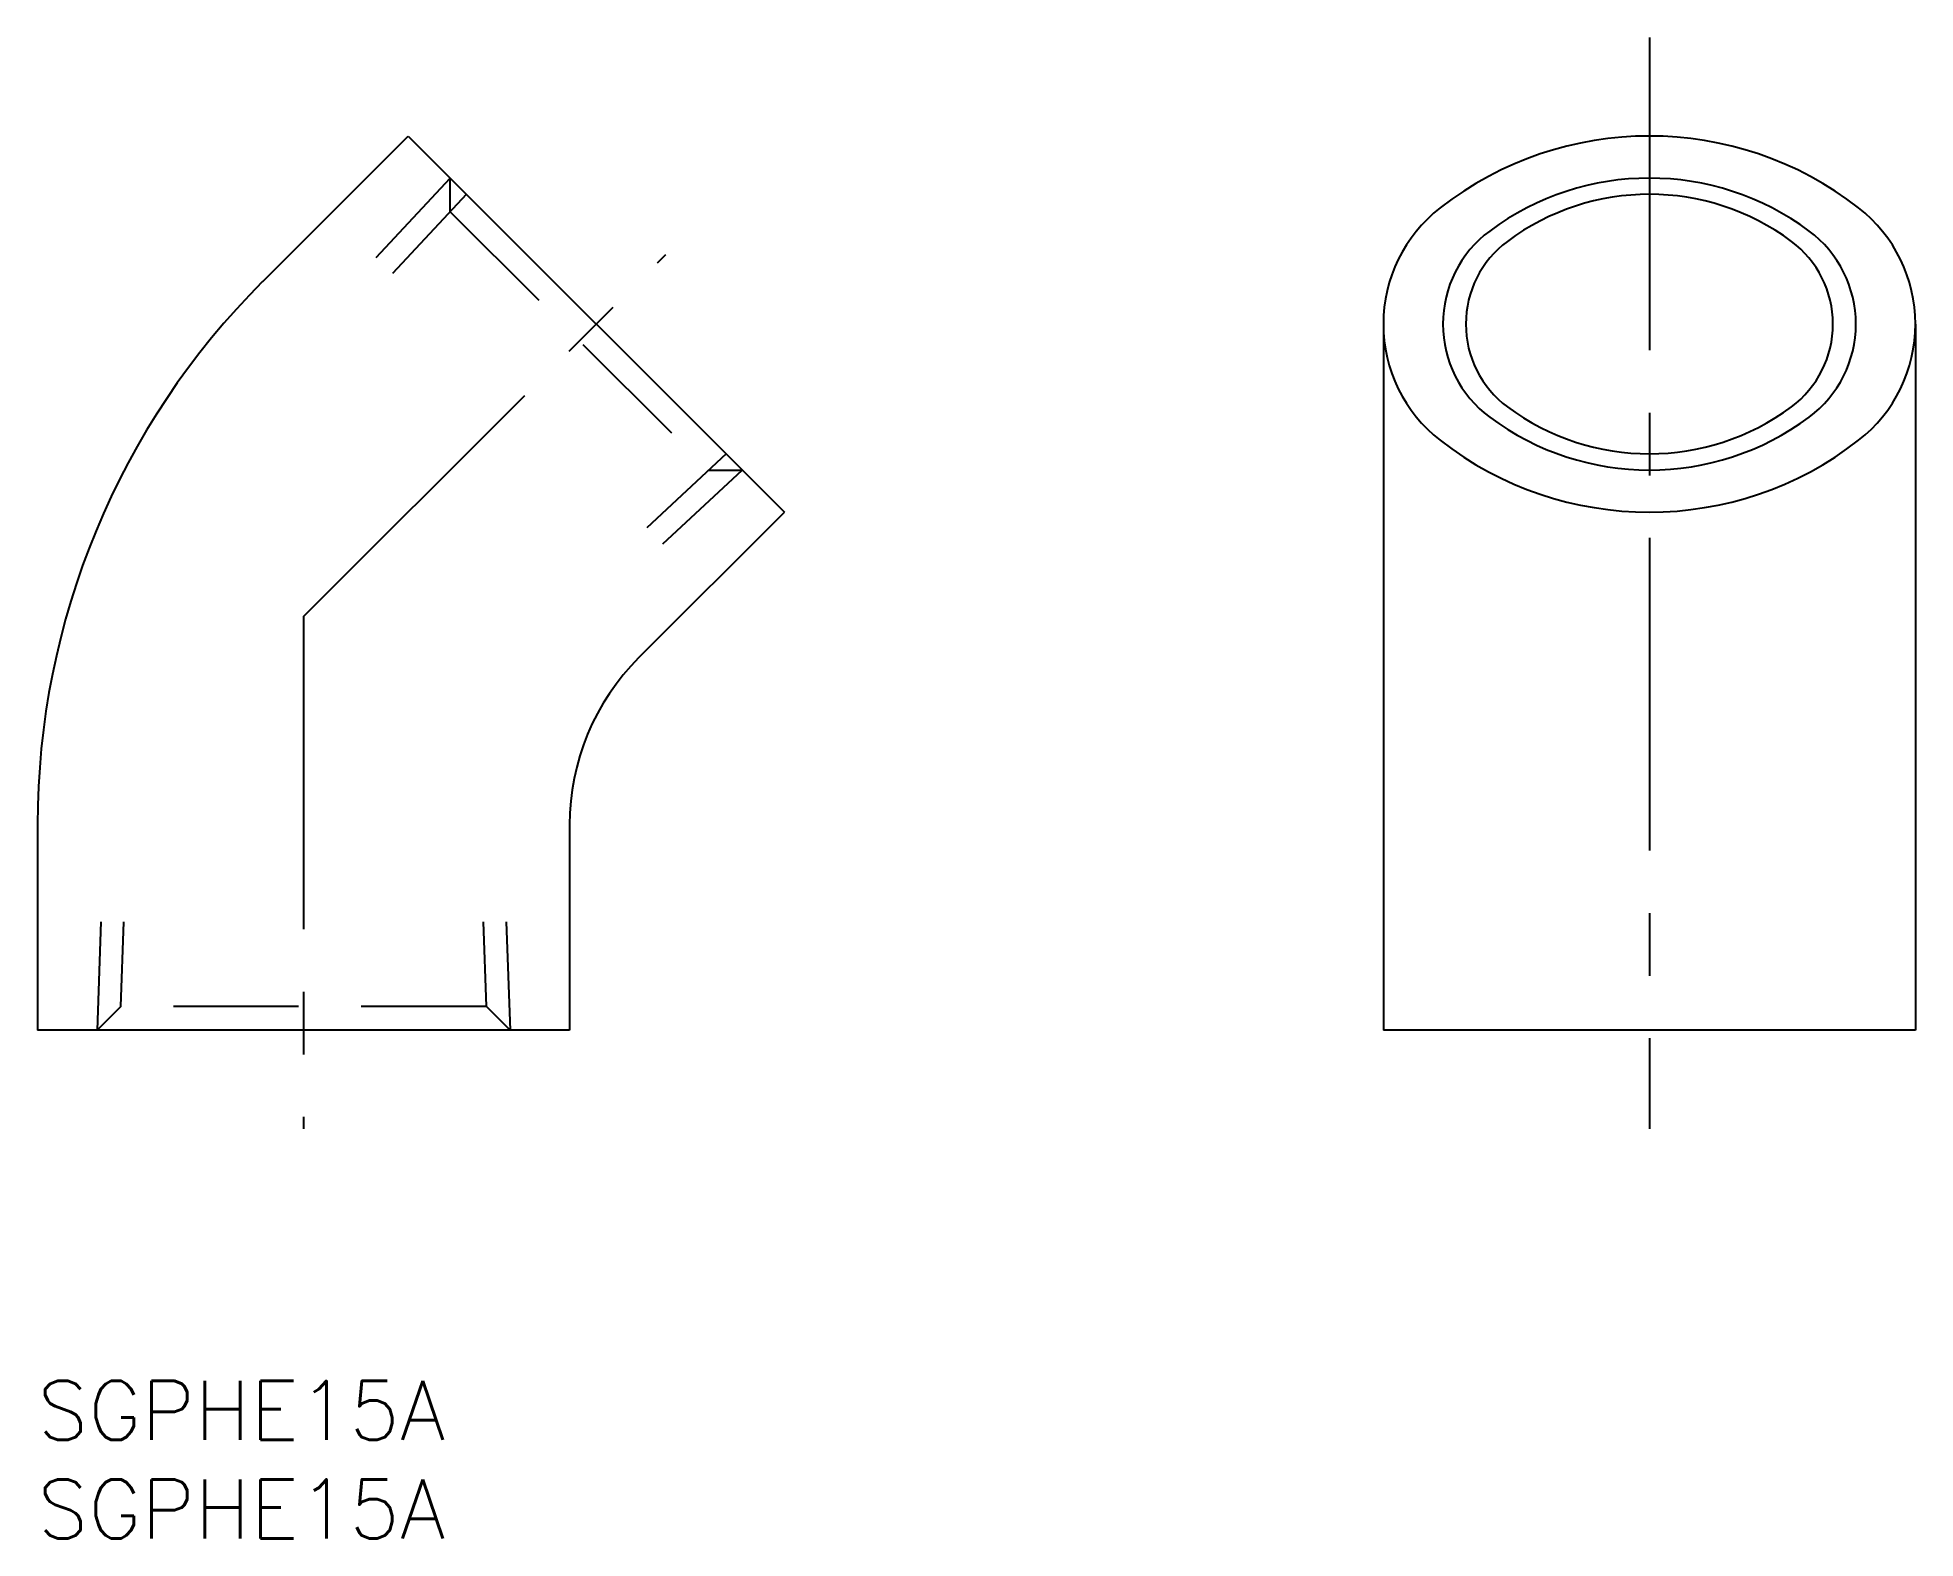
# Model space of a CAD drawing. Extents: x 0 to 95.3, y -8 to 68.2.
import ezdxf

# ---------------------------------------------------------------- set-up
doc = ezdxf.new("R2010")
doc.units = 0
doc.header["$LTSCALE"] = 0.5
doc.linetypes.add('CENTER', pattern=[50.8, 31.75, -6.35, 6.35, -6.35])
doc.linetypes.add('DASHED', pattern=[19.05, 12.7, -6.35])
for name, color, linetype in [('MSM_CENTER', 1, 'CENTER'), ('MSM_CONTINUOUS', 7, 'CONTINUOUS'), ('MSM_DASHED', 4, 'DASHED'), ('MSM_NARROW', 5, 'CONTINUOUS'), ('MSM_PART_NUMBER', 7, 'CONTINUOUS')]:
    doc.layers.add(name, color=color, linetype=linetype)
doc.styles.get("Standard").update_dxf_attribs({"font": 'txt.shx', "height": 3, "bigfont": 'bigfont.shx'})

# ---------------------------------------------------------------- blocks, each defined once
blk = doc.blocks.new('*U5')
at = {"layer": 'MSM_PART_NUMBER'}
blk.add_text('SGPHE15A', height=3, dxfattribs=at).set_placement((0, -3))
blk = doc.blocks.new('*U6')
at = {"layer": 'MSM_PART_NUMBER'}
blk.add_text('SGPHE15A', height=3, dxfattribs=at).set_placement((0, -8))

msp = doc.modelspace()

# ---------------------------------------------------------------- linework, layer by layer
at = {"layer": 'MSM_CENTER'}
for p, q in [((81.792, 68.193), (81.792, 12.798)), ((13.5, 38.798), (31.885, 57.183)), ((13.5, 38.798), (13.5, 12.798))]:
    msp.add_line(p, q, dxfattribs=at)
at = {"layer": 'MSM_CONTINUOUS'}
for p, q in [((11.423, 55.813), (18.803, 63.193)), ((18.803, 63.193), (37.895, 44.101)), ((68.292, 53.647), (68.292, 17.798)), ((95.292, 53.647), (95.292, 17.798)), ((30.515, 36.721), (37.895, 44.101)), ((0, 28.235), (0, 17.798)), ((27, 28.235), (27, 17.798)), ((27, 17.798), (0, 17.798)), ((95.292, 17.798), (68.292, 17.798))]:
    msp.add_line(p, q, dxfattribs=at)
for centre, radius, start, end in [((81.792, 45.916), 17.278, 52.07886, 127.92114), ((81.792, 48.165), 12.069, 53.34106, 126.65894), ((75.768, 53.647), 7.477, 127.92114, 232.07886), ((87.815, 53.647), 7.477, 307.92114, 52.07886), ((77.712, 53.647), 5.235, 126.65894, 233.3425), ((85.872, 53.647), 5.235, 306.6575, 53.34106), ((39, 28.235), 39, 135, 180.00002), ((81.792, 59.129), 12.069, 233.3425, 306.6575), ((81.792, 61.379), 17.278, 232.07886, 307.92114), ((39, 28.235), 12, 135, 180.00002)]:
    msp.add_arc(centre, radius, start, end, dxfattribs=at)
at = {"layer": 'MSM_DASHED'}
for p, q in [((17.187, 57.031), (20.941, 61.056)), ((20.941, 59.353), (20.941, 61.056)), ((21.762, 60.234), (18.009, 56.209)), ((20.941, 59.353), (34.055, 46.238)), ((34.936, 47.06), (30.911, 43.307)), ((31.733, 42.485), (35.758, 46.238)), ((34.055, 46.238), (35.758, 46.238)), ((3.215, 23.298), (3.022, 17.798)), ((4.227, 19.002), (4.377, 23.298)), ((22.773, 19.002), (22.623, 23.298)), ((23.785, 23.298), (23.977, 17.798)), ((4.227, 19.002), (3.022, 17.798)), ((22.773, 19.002), (4.227, 19.002)), ((22.773, 19.002), (23.977, 17.798))]:
    msp.add_line(p, q, dxfattribs=at)
at = {"layer": 'MSM_NARROW'}
for centre, radius, start, end in [((81.792, 47.481), 13.575, 53.34153, 126.65847), ((77.203, 53.647), 5.888, 126.65847, 233.3412), ((86.381, 53.647), 5.888, 306.6588, 53.34153), ((81.792, 59.813), 13.575, 233.3412, 306.6588)]:
    msp.add_arc(centre, radius, start, end, dxfattribs=at)

# ---------------------------------------------------------------- block references
at = {"layer": 'MSM_CONTINUOUS'}
for name in ['*U5', '*U6']:
    msp.add_blockref(name, (0, 0), dxfattribs=at)

doc.saveas('drawing.dxf')
